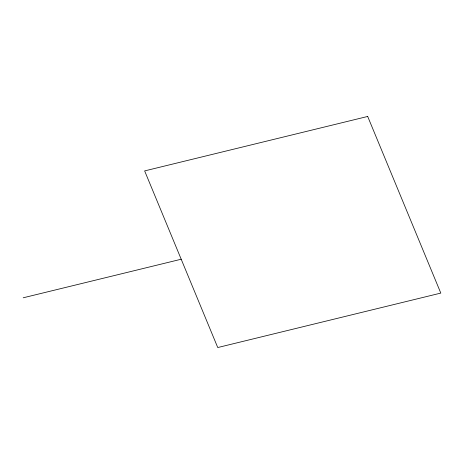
<?xml version="1.0" encoding="UTF-8"?>
<svg xmlns="http://www.w3.org/2000/svg" width="464" height="464" viewBox="0 0 464 464"><rect width="100%" height="100%" fill="white"/><g stroke="black" fill="none" stroke-linecap="round" stroke-linejoin="round"><path stroke-width="0.7" d="M23.2 297.795L181.198 259.225M367.691 116.458L144.64 170.909L217.749 347.542L440.8 293.091L367.691 116.458"/></g></svg>
